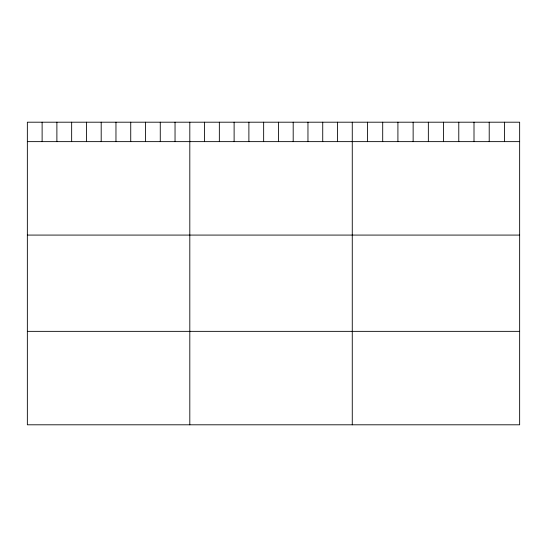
<?xml version="1.0" encoding="UTF-8"?>
<svg xmlns="http://www.w3.org/2000/svg" width="547" height="547" viewBox="0 0 547 547"><rect width="100%" height="100%" fill="white"/><g stroke="black" fill="none" stroke-linecap="round" stroke-linejoin="round"><path stroke-width="0.82" d="M519.65 141.632L519.65 424.8L27.35 424.8L27.35 122.2L519.65 122.2L519.65 141.632L27.35 141.632M27.35 235.08L519.65 235.08M27.35 331.352L519.65 331.352M504.437 122.2L504.437 141.632M489.216 122.2L489.216 141.632M474.003 122.2L474.003 141.632M458.783 122.2L458.783 141.632M443.569 122.2L443.569 141.632M428.349 122.2L428.349 141.632M413.135 122.2L413.135 141.632M397.915 122.2L397.915 141.632M382.702 122.2L382.702 141.632M367.481 122.2L367.481 141.632M352.268 122.2L352.268 424.8M337.499 122.2L337.499 141.632M322.73 122.2L322.73 141.632M307.961 122.2L307.961 141.632M293.192 122.2L293.192 141.632M278.423 122.2L278.423 141.632M263.654 122.2L263.654 141.632M248.885 122.2L248.885 141.632M234.116 122.2L234.116 141.632M219.347 122.2L219.347 141.632M204.578 122.2L204.578 141.632M189.809 122.2L189.809 424.8M175.04 122.2L175.04 141.632M160.271 122.2L160.271 141.632M145.502 122.2L145.502 141.632M130.733 122.2L130.733 141.632M115.964 122.2L115.964 141.632M101.195 122.2L101.195 141.632M86.426 122.2L86.426 141.632M71.657 122.2L71.657 141.632M56.888 122.2L56.888 141.632M42.119 122.2L42.119 141.632"/></g></svg>
